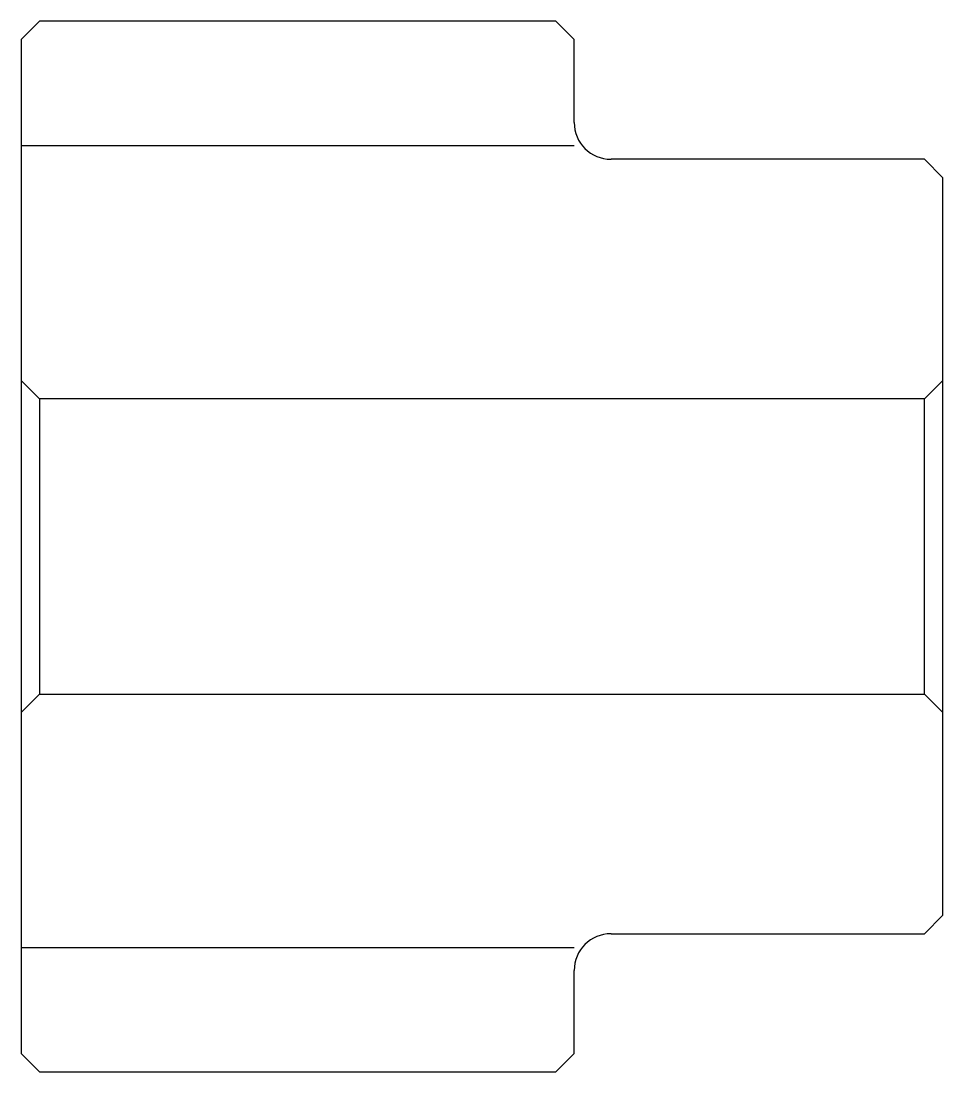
# Model space of a CAD drawing. Header units: metres. Extents: x 81 to 106, y 67.2 to 95.8.
import ezdxf

# ---------------------------------------------------------------- set-up
doc = ezdxf.new("R2010")
doc.units = ezdxf.units.M

msp = doc.modelspace()

# ---------------------------------------------------------------- linework, layer by layer
at = {"color": 4}
for p, q in [((81, 92.375), (96, 92.375)), ((105.5, 85.5), (106, 86)), ((81.5, 85.5), (81.5, 77.5)), ((105.5, 77.5), (106, 77)), ((81, 70.625), (96, 70.625))]:
    msp.add_line(p, q, dxfattribs=at)
for points in [[(96, 93), (96, 95.25), (95.5, 95.75), (81.5, 95.75), (81, 95.25), (81, 77)], [(97, 71), (105.5, 71), (106, 71.5), (106, 91.5), (105.5, 92), (97, 92)], [(81, 77), (81.5, 77.5), (105.5, 77.5), (105.5, 85.5), (81.5, 85.5), (81, 86)], [(81, 77), (81, 67.75), (81.5, 67.25), (95.5, 67.25), (96, 67.75), (96, 70)]]:
    msp.add_lwpolyline(points, dxfattribs=at)
for centre, start, end in [((97, 93), 180, 270), ((97, 70), 90, 180)]:
    msp.add_arc(centre, 1, start, end, dxfattribs=at)

doc.saveas('drawing.dxf')
